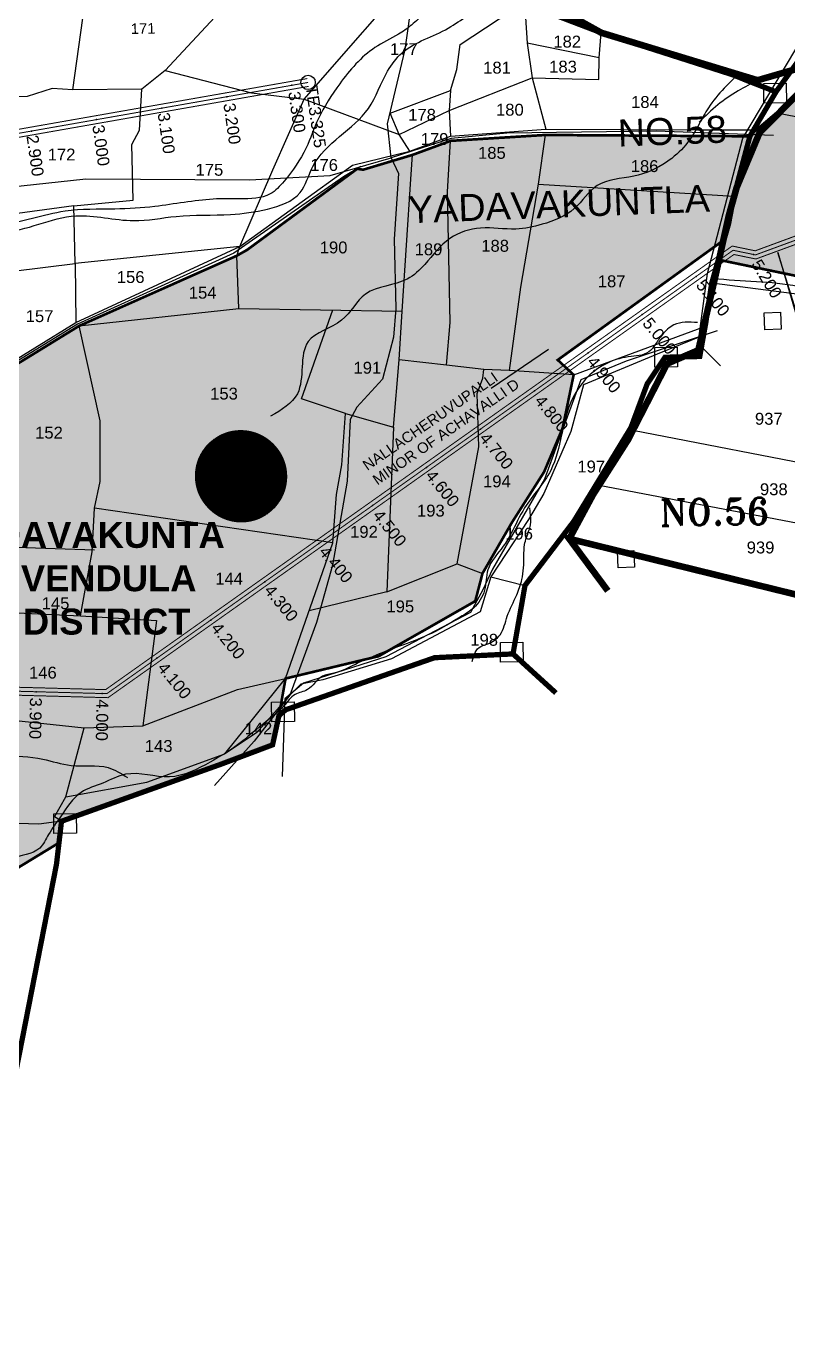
# Model space of a CAD drawing. Header units: inches. Extents: x 200003 to 248779, y 1594258 to 1607376.
# Drawn here: x 211078 to 212231, y 1601137 to 1603128 of the extents above; entities that cross this region are included whole.
import ezdxf
from ezdxf.enums import TextEntityAlignment as Align

# ---------------------------------------------------------------- set-up
doc = ezdxf.new("R2010")
doc.units = ezdxf.units.IN
doc.header["$LTSCALE"] = 15
doc.header["$MEASUREMENT"] = 0
doc.linetypes.add('DASHED2', pattern=[0.375, 0.25, -0.125])
doc.linetypes.add('HIDDEN2', pattern=[0.1875, 0.125, -0.0625])
for name, color, linetype in [('CANAL1', 7, 'Continuous'), ('CSMark', 72, 'Continuous'), ('PLOT', 7, 'Continuous'), ('PLOT NO', 7, 'Continuous'), ('PLOTS', 7, 'Continuous'), ('PLOTS NO', 7, 'Continuous'), ('RE REMARKS', 7, 'Continuous'), ('ROAD', 1, 'Continuous'), ('STREAM', 4, 'Continuous'), ('STRUCTURE', 5, 'Continuous'), ('TEXT', 1, 'Continuous'), ('text2', 7, 'Continuous'), ('VILLAGE BOUNDRY', 5, 'Continuous'), ('VILLAGE BOUNDRY STONES', 1, 'Continuous'), ('VILLAGE STONES', 240, 'Continuous'), ('WUA-14', 3, 'Continuous')]:
    doc.layers.add(name, color=color, linetype=linetype)
doc.styles.add('FONT1', font='Arial')
doc.styles.add('section', font='romant.shx', dxfattribs={"height": 2})
doc.styles.get("Standard").update_dxf_attribs({"font": 'arial.ttf'})
doc.dimstyles.get("Standard").update_dxf_attribs({"dimtxt": 0.18, "dimasz": 0.18, "dimexe": 0.18, "dimexo": 0.0625, "dimgap": 0.09, "dimtad": 0, "dimtih": 1, "dimtoh": 1, "dimdec": 4, "dimzin": 0, "dimdsep": 46, "dimtxsty": 'Standard', "dimcen": 0.09, "dimadec": 0, "dimazin": 0, "dimtfac": 1, "dimtdec": 4, "dimtofl": 0, "dimtmove": 0, "dimatfit": 3, "dimfxl": 1, "dimtolj": 1, "dimtzin": 0, "dimarcsym": 0})

msp = doc.modelspace()

# ---------------------------------------------------------------- hatches: boundary and pattern name
at = {"layer": 'PLOTS NO', "true_color": 0xfeeab9}
h = msp.add_hatch(color=254, dxfattribs=at)
h.dxf.hatch_style = 1
h.paths.add_polyline_path([(212127.3, 1602774.4), (212174.9, 1602964.1), (212238.8, 1603018.3), (212469, 1603016.1), (212567.7, 1603022), (212842.1, 1603063.4), (212878.5, 1603073.4), (212931.4, 1603079.8), (213083.8, 1603062.9), (213256.3, 1603059.8), (213378.5, 1603044.5), (213619.8, 1602994.5), (213567.4, 1602935.7), (213518.5, 1602918.7), (213477.1, 1602893.6), (213449.9, 1602888), (213435.7, 1602881.7), (213433.8, 1602840.9), (213380, 1602823.4), (213349.9, 1602776.5), (213272.8, 1602756), (213238.2, 1602760.2), (213232.5, 1602772), (213104.8, 1602792.4), (213013.1, 1602758.9), (212974.1, 1602746.3), (212931.4, 1602769.2), (212897.6, 1602777.8), (212892.3, 1602779.1), (212885.2, 1602774.9), (212879.7, 1602771.9), (212816.1, 1602760.5), (212777.8, 1602770.7), (212719.8, 1602735.3), (212703.1, 1602730), (212613.8, 1602745.8), (212559.8, 1602727.4), (212454.6, 1602727.5), (212375.3, 1602722.8)])
at = {"layer": 'PLOTS NO', "true_color": 0xc7c8ca}
h = msp.add_hatch(color=9, dxfattribs=at)
h.dxf.hatch_style = 1
h.paths.add_polyline_path([(209468.3, 1601189.4), (209361.6, 1601231.5), (209461.9, 1601316.2), (209619.3, 1601406.8), (209649.3, 1601412), (209695.3, 1601445.6), (209858.1, 1601556.8), (209881.1, 1601666.8), (209955.9, 1601789.7), (209957.3, 1601791.6), (210073.3, 1601784.4), (210072, 1601849.8), (210183, 1601839.3), (210240.6, 1601836.5), (210204.9, 1601921.6), (210186.4, 1601983.3), (210127.5, 1602037.4), (210122.1, 1602066), (210171.3, 1602113.6), (210291.7, 1602193.8), (210373.8, 1602244.1), (210502.5, 1602274), (210559.2, 1602288.6), (210695.1, 1602371.3), (210790.7, 1602454.2), (210906.2, 1602555.8), (211029.3, 1602595.4), (211158, 1602674.5), (211396.9, 1602780.8), (211412.7, 1602789.8), (211578.9, 1602912.2), (211588, 1602910.9), (211662.9, 1602933.4), (211720.5, 1602954.6), (211863.8, 1602963.5), (212173.4, 1602961.5), (212132.6, 1602803.5), (211882.6, 1602623), (211906.7, 1602600.5), (211890, 1602520), (211861.9, 1602453.5), (211813.1, 1602376.8), (211768.7, 1602300), (211757.7, 1602258), (211611.6, 1602174.7), (211470.6, 1602140.9), (211460.6, 1602084.9), (211450.9, 1602040.5), (211131.4, 1601924.9), (211127.6, 1601892.3), (210968.6, 1601795.5), (210821.4, 1601647.3), (210680.2, 1601572.1), (210610.5, 1601546.6), (210463.4, 1601568.7), (210321.8, 1601510.1), (210177.1, 1601450.5), (210068.8, 1601403.8), (209925.8, 1601369.7), (209771.8, 1601322.9), (209761.9, 1601321), (209624.9, 1601278.6), (209547.9, 1601227)])
at = {"layer": 'text2'}
h = msp.add_hatch(dxfattribs=at)
h.set_pattern_fill('ANSI31', color=5)
h.set_pattern_definition([(45, (20539.74153, -10231.58654), (-0.088388347648, 0.088388347648), [])])
edge = h.paths.add_edge_path()
edge.add_arc((211403.2, 1602447), 69.1, 0, 360)
h.paths.add_polyline_path([(211324.5, 1602416), (211481.8, 1602416), (211481.8, 1602478), (211324.5, 1602478)], flags=9)

# ---------------------------------------------------------------- linework, layer by layer
at = {"layer": 'CANAL1', "color": 200, "const_width": 1.5}
for points in [[(211505.7, 1603037.1), (210873.6, 1602926), (210672.5, 1602921), (210193.8, 1602856.1), (209920.7, 1602819), (209784.9, 1602705.4), (209729.6, 1602658.2), (209506.4, 1602506.1), (209320.9, 1602378), (209239.1, 1602377), (209200.8, 1602389.1), (208761.4, 1602425), (208515.3, 1602455), (208347.3, 1602474)], [(211503.7, 1603048.9), (210872.4, 1602938), (210671.5, 1602933), (210192.2, 1602867.9), (209915.7, 1602830.4), (209777.1, 1602714.6), (209722.4, 1602667.8), (209499.6, 1602515.9), (209317.1, 1602390), (209240.9, 1602389), (209203.2, 1602400.9), (208762.6, 1602437), (208516.7, 1602467), (208348.7, 1602486)], [(213847.9, 1603004.1), (213100.6, 1603002), (212558.5, 1602926.9), (212181.5, 1602788.2), (212146.7, 1602795.4), (211198.2, 1602124.1), (210753.5, 1602136), (210508.5, 1601995.5), (210452.6, 1601976.5), (210448.6, 1601947.5), (210408.2, 1601934.4), (210109.8, 1601717.1), (209870.9, 1601589.1), (209640.5, 1601428.6), (209084.2, 1601288.7), (208751.9, 1601157), (208571.6, 1601161), (208502.5, 1601150), (208217.6, 1601151), (207563.7, 1601531.9)], [(213847.9, 1602992.1), (213101.4, 1602990), (212561.5, 1602915.1), (212182.5, 1602775.8), (212149.3, 1602782.6), (211201.8, 1602111.9), (210756.5, 1602124), (210513.5, 1601984.5), (210463.4, 1601967.5), (210459.4, 1601938.5), (210413.8, 1601923.6), (210116.2, 1601706.9), (209877.1, 1601578.9), (209645.5, 1601417.4), (209087.8, 1601277.3), (208754.1, 1601145), (208572.4, 1601149), (208503.5, 1601138), (208214.4, 1601139), (207557.7, 1601521.6)]]:
    msp.add_lwpolyline(points, dxfattribs=at)
at = {"layer": 'CANAL1', "color": 1, "linetype": 'HIDDEN2', "ltscale": 4, "const_width": 1.5}
for points in [[(211504.7, 1603043), (210873, 1602932), (210672, 1602927), (210193, 1602862), (209918.2, 1602824.7), (209781, 1602710), (209726, 1602663), (209503, 1602511), (209319, 1602384), (209240, 1602383), (209202, 1602395), (208762, 1602431), (208516, 1602461), (208348, 1602480)], [(213848.8, 1602998.1), (213101, 1602996), (212560, 1602921), (212182, 1602782), (212148, 1602789), (211200, 1602118), (210755, 1602130), (210511, 1601990), (210458, 1601972), (210454, 1601943), (210411, 1601929), (210113, 1601712), (209874, 1601584), (209643, 1601423), (209086, 1601283), (208753, 1601151), (208572, 1601155), (208503, 1601144), (208216, 1601145), (207560.7, 1601526.8)]]:
    msp.add_lwpolyline(points, dxfattribs=at)
at = {"layer": 'CSMark', "color": 1, "linetype": 'Continuous'}
msp.add_circle((211504.7, 1603043), 10.8, dxfattribs=at)
at = {"layer": 'CSMark', "color": 3, "linetype": 'Continuous'}
for p in [(211480.1, 1603038.7), (211381.6, 1603021.4), (211283.1, 1603004.1), (211184.6, 1602986.8), (211086.1, 1602969.4), (212178.8, 1602782.7), (212092, 1602749.4), (212010.4, 1602691.6), (211928.8, 1602633.8), (211847.2, 1602576.1), (211765.6, 1602518.3), (211683.9, 1602460.5), (211602.3, 1602402.8), (211520.7, 1602345), (211439.1, 1602287.2), (211357.4, 1602229.4), (211275.8, 1602171.7), (211092.9, 1602120.9), (211192.9, 1602118.2)]:
    msp.add_point(p, dxfattribs=at)
at = {"layer": 'PLOT'}
for points in [[(211148.3, 1603031.8), (211163.8, 1603140.4), (211172.3, 1603215.5), (211190.4, 1603366.8)], [(211401.4, 1602794.5), (211451.1, 1602910.8), (211498.5, 1603017.8), (211679.7, 1603225.2)], [(211376.9, 1603156.4), (211288.5, 1603061), (211253, 1603032.8)], [(211658.5, 1602939.2), (211642.3, 1602964.4), (211629, 1602996.3), (211720, 1603031), (211729.9, 1603062.5), (211734.8, 1603100.4), (211832.1, 1603164.3), (211836.2, 1603102.5), (211844, 1603050), (211864.5, 1602972.3)], [(211844, 1603050), (211945, 1603047.5), (211945.1, 1603080), (211948.5, 1603118.2)], [(211945.1, 1603080), (211836.2, 1603102.5)], [(211288.5, 1603061), (211418.8, 1603027.3), (211498.5, 1603017.8), (211642.3, 1602964.4)], [(211642.3, 1602964.4), (211718.3, 1603000.4), (211844, 1603050)], [(211150.1, 1602856.1), (211239.7, 1602864.9), (211237.9, 1602949.3), (211249.4, 1602970.8), (211253, 1603032.8), (211148.3, 1603031.8), (211117.3, 1603033.6), (211079.2, 1603021.8), (211040.9, 1603021.3), (210941.9, 1603023.6)], [(211720, 1603031), (211718.3, 1603000.4), (211720.4, 1602961.5)], [(212173.4, 1602961.5), (211863.8, 1602963.5), (211720.5, 1602954.6), (211662.9, 1602933.4), (211588, 1602910.9), (211578.2, 1602912.3), (211412.7, 1602789.8), (211396.9, 1602780.8), (211200.1, 1602693.3), (211158, 1602674.5), (211029.3, 1602595.4), (210906.2, 1602555.8), (210790.7, 1602454.2), (210695.1, 1602371.3), (210559.2, 1602288.6), (210502.5, 1602274), (210500, 1602226.2), (210492.9, 1602088.6), (210506, 1602083.9), (210496.8, 1601916.3)], [(211028.4, 1602602.9), (211153.1, 1602679.5), (211401.4, 1602794.5), (211572.1, 1602917.9), (211658.5, 1602939.2), (211720.4, 1602961.5), (211864.5, 1602972.3), (212094, 1602971.2), (212179.1, 1602971.2)], [(211863.8, 1602963.5), (211853, 1602889.1), (211826.3, 1602733.2), (211809.3, 1602607.1)], [(211714.4, 1602615.3), (211719.8, 1602679.7), (211715.9, 1602877.2), (211720.5, 1602954.6)], [(211906.7, 1602600.5), (211809.3, 1602607.1), (211770.8, 1602608.8), (211714.4, 1602615.3), (211642.4, 1602623), (211647.1, 1602696.6), (211660.3, 1602896.4), (211662.9, 1602933.4)], [(211853, 1602889.1), (212149.3, 1602871.1)], [(210772.3, 1602722), (211152.1, 1602768.9), (211150.1, 1602856.1), (210816.2, 1602810.7)], [(211400, 1602700.9), (211396.9, 1602780.8), (211401.4, 1602794.5), (211152.1, 1602768.9), (211153.1, 1602679.5)], [(211160.4, 1602235.6), (211177.8, 1602332.8), (211181.2, 1602398.9), (211189.9, 1602439.2), (211189.7, 1602530.9), (211158, 1602674.5), (211400, 1602700.9), (211647.1, 1602696.6)], [(211542, 1602346.1), (211547.6, 1602419.5), (211555.8, 1602464.4), (211561.3, 1602541.9), (211494.6, 1602564.2), (211541.9, 1602699.1)], [(210506, 1602083.9), (210660.4, 1602080.9), (210748.9, 1602087), (210890.7, 1602093.1), (210944.6, 1602089.8), (211165.6, 1602066.3), (211254.4, 1602069.5), (211397.6, 1602124.4), (211470.6, 1602140.9), (211611.6, 1602174.7), (211757.7, 1602258), (211768.7, 1602300), (211813.1, 1602376.8), (211861.9, 1602453.5), (211890, 1602520), (211906.7, 1602600.5), (212108, 1602674.4)], [(212102.7, 1602659.9), (212033, 1602631.8), (211921.7, 1602585.3), (211902.5, 1602514.6), (211861.5, 1602421), (211838.4, 1602381.5), (211781.3, 1602294.9), (211765.4, 1602241.9), (211630.8, 1602170.6), (211527.1, 1602138.8), (211493.8, 1602132.4), (211476.9, 1602115.8), (211426.6, 1602058.7), (211378.6, 1602026.9)], [(211561.3, 1602541.9), (211634.2, 1602521.5), (211642.4, 1602623)], [(211730.1, 1602314.6), (211763, 1602491.7), (211760.7, 1602572.1), (211769.2, 1602595.5), (211770.8, 1602608.8)], [(211634.2, 1602521.5), (211623.9, 1602272.1), (211506.3, 1602243.5)], [(211137.8, 1601961.9), (211260.6, 1601984), (211378.6, 1602026.9), (211470.6, 1602140.9), (211542, 1602346.1), (211181.2, 1602398.9)], [(210944.7, 1602341.9), (211047.7, 1602340.2), (211181.3, 1602335.7)], [(211623.9, 1602272.1), (211730.1, 1602314.6), (211768.7, 1602300)], [(211781.3, 1602294.9), (211833, 1602281.7)], [(210901.7, 1602249.1), (210936.8, 1602246.3), (211160.4, 1602235.6), (211275.4, 1602228.9), (211254.4, 1602069.5)], [(211130, 1601925.8), (211120.6, 1601931.6), (211137.8, 1601961.9), (211165.6, 1602066.3)], [(211131.4, 1601924.9), (211097.2, 1601920.7), (210924.7, 1601925.8), (210918.9, 1601903.1), (210733.1, 1601911.2), (210642.4, 1601909.5), (210513.9, 1601910.4), (210496.8, 1601916.3), (210432.4, 1601925.3), (210422.1, 1601907.1)], [(209780.8, 1601274.6), (209771.8, 1601322.9), (209925.8, 1601369.7), (210019.8, 1601389.3), (210068.8, 1601403.8), (210177.1, 1601450.5), (210321.8, 1601510.1), (210463.4, 1601568.7), (210610.5, 1601546.6), (210680.2, 1601572.1), (210821.4, 1601647.3), (210968.6, 1601795.5), (211127.6, 1601892.3)]]:
    msp.add_lwpolyline(points, dxfattribs=at)
at = {"layer": 'PLOTS'}
for points in [[(212217.5, 1602996.7), (212509.1, 1602939), (212625.2, 1602916.1), (212727, 1602897.4), (212609.9, 1603029)], [(212215.6, 1602785.5), (212277.6, 1602574.9)], [(212348.7, 1602237.9), (212328.4, 1602335.1), (212317.8, 1602440.1), (212280.3, 1602578.9), (212215.6, 1602785.5)], [(212115.8, 1602739.7), (212376.5, 1602705.9), (212416.3, 1602711.2), (212469, 1602709.9), (212577, 1602708.2), (212614.9, 1602730.8), (212714.1, 1602716.6), (212774.4, 1602750.2), (212830.3, 1602744.1), (212847.9, 1602758.3), (212906.1, 1602751.3)], [(212125.7, 1602774.7), (212375.3, 1602722.8)], [(212303.4, 1602456.6), (211996.2, 1602516.4)], [(211945.3, 1602433.7), (212323, 1602361.2)]]:
    msp.add_lwpolyline(points, dxfattribs=at)
at = {"layer": 'ROAD'}
for points in [[(209636.5, 1602509.5), (209768.2, 1602533), (209917.1, 1602599.2), (210069.5, 1602638.2), (210167.5, 1602670.7), (210233.7, 1602702.1), (210401.6, 1602751.7), (210554.3, 1602769.1), (210649.2, 1602793.9), (210774.8, 1602843.3), (210861.8, 1602843.3), (211032.7, 1602882.6), (211168.4, 1602897.2), (211415.8, 1602895.8), (211538.2, 1602902), (211630.6, 1602929.1), (211624.7, 1602980.2), (211651.4, 1603092.8), (211673.4, 1603246)], [(212129.2, 1602614.3), (212095.2, 1602647.7), (212109.4, 1602753.9), (212163, 1602958.6), (212255.5, 1603114.4)], [(212209, 1602962.8), (212031.6, 1602969.3), (211805.5, 1602966), (211721.4, 1602958.3), (211630.6, 1602929.1)], [(211630.6, 1602929.1), (211641.3, 1602905.4), (211634.8, 1602805.9), (211637.5, 1602701), (211634.1, 1602657.5), (211617.3, 1602593.7), (211578.3, 1602551.6), (211568.4, 1602533), (211564, 1602439.8), (211541.6, 1602312.2), (211517.3, 1602225.7), (211476.9, 1602115.8), (211422.8, 1602046), (211363.1, 1601978.8)], [(211584.4, 1602915.6), (211558.5, 1602899.9), (211392.3, 1602784.5), (211155.7, 1602677.3), (211029.5, 1602600.2), (210906.7, 1602560.9), (210757.2, 1602434.9), (210682.6, 1602369.4), (210551.8, 1602292.5), (210376.8, 1602248.7), (210351.5, 1602244.1), (210159.7, 1602107.3), (210105.8, 1602055.2), (210101.5, 1602046.3), (209913.8, 1602012.1), (209838.2, 1601989.6), (209781, 1601969.7), (209746.4, 1601960.7), (209649.8, 1601949.4), (209429.6, 1601946), (209220.3, 1601948)], [(212123.9, 1602667.2), (211986, 1602621.1), (211917.3, 1602593), (211862.6, 1602442.7), (211784, 1602306.4), (211769.1, 1602275.1), (211750.4, 1602240.7), (211622.2, 1602173.7), (211497.7, 1602133.9), (211469.5, 1602110.3), (211465.5, 1601992.7)]]:
    msp.add_lwpolyline(points, dxfattribs=at)
at = {"layer": 'STREAM'}
for points in [[(211506.5, 1603317.9), (211486.8, 1603293.9), (211448.2, 1603301.1), (211429.5, 1603310.4), (211387.3, 1603281.7), (211348.5, 1603248.5), (211293.1, 1603232.2), (211251.9, 1603184.5), (211204.3, 1603161.1), (211142.2, 1603142.8), (211062.3, 1603162), (211039.7, 1603156.9), (211013.2, 1603172.4), (210991.2, 1603157.1), (210957.7, 1603146.7), (210926.6, 1603146), (210912.9, 1603129.8), (210882.2, 1603118.9), (210873.4, 1603118.4), (210856.6, 1603108.1), (210830.7, 1603103.4), (210804.7, 1603104.8), (210773.2, 1603100)], [(211785.5, 1603184), (211756.6, 1603165.2), (211726.4, 1603158.2), (211681.3, 1603146.3), (211661.3, 1603129.9), (211641.3, 1603116), (211605.9, 1603095.8), (211552.6, 1603041), (211520, 1602987.6), (211501.6, 1602943.9), (211468.4, 1602893.5), (211447.3, 1602874.2), (211401.6, 1602867), (211361.1, 1602866.4), (211272.9, 1602855.3), (211212.3, 1602851.4), (211136.8, 1602848), (211036.5, 1602828.1), (210965.8, 1602819.9), (210927, 1602790.2), (210885.6, 1602774.2), (210803.4, 1602757.4), (210757.5, 1602736.7), (210665.6, 1602711.2), (210631.8, 1602703.6), (210555.8, 1602697.9), (210511.2, 1602690.6), (210441.7, 1602682.9), (210386.5, 1602676.4), (210350.2, 1602684.4), (210308.6, 1602726.7), (210208.3, 1602747.1), (210144.2, 1602767.2), (210127.8, 1602776.4), (210101.1, 1602782.7), (210086.1, 1602827.3)], [(210502.4, 1602438.4), (210518.9, 1602447.3), (210554.7, 1602480.3), (210588.1, 1602494.7), (210615.3, 1602518.9), (210720.8, 1602590.7), (210768.6, 1602626.4), (210812.2, 1602657.8), (210840.7, 1602690.2), (210881.1, 1602740.3), (210931.9, 1602778.5), (210969.8, 1602785), (211002.1, 1602810.3), (211039.5, 1602815.6), (211152.9, 1602841.1), (211240.6, 1602833.9), (211305.1, 1602840.3), (211387.2, 1602843.3), (211443.3, 1602851.3), (211492.5, 1602876.2), (211511.8, 1602915.7), (211596, 1603003.8), (211625.1, 1603060.2), (211646.9, 1603087.6), (211716.9, 1603125.3), (211746.6, 1603143.1), (211773.5, 1603154.1), (211794.6, 1603167), (211829.1, 1603184.8)], [(212155.7, 1603055.2), (212134.5, 1603034.1), (212110.7, 1603004.6), (212096.7, 1602980.2), (212076.3, 1602948.5), (212047.1, 1602922.4), (211997.7, 1602901.1), (211942.3, 1602887), (211907.6, 1602852), (211859, 1602828.3), (211819.1, 1602821.1), (211765.8, 1602822.7), (211719.4, 1602806.9), (211681.2, 1602767.7), (211654.9, 1602745.5), (211591.7, 1602722.8), (211555.3, 1602683), (211504.9, 1602650.8), (211488.5, 1602571.9), (211447.9, 1602538.1)], [(212185.1, 1603046.3), (212155.7, 1603030.3), (212124.9, 1603009), (212096.8, 1602983.1)], [(212094.1, 1602679.7), (212058.5, 1602676), (212040.8, 1602661.2), (212030.5, 1602646.7), (212020.4, 1602635.1), (211989.4, 1602627.7), (211924.7, 1602593.9), (211894.3, 1602535.6), (211888.4, 1602509.7), (211871.9, 1602455.8), (211832.3, 1602399), (211812.1, 1602360.8), (211800.1, 1602341.1), (211776.8, 1602305.3), (211771.7, 1602274.6), (211755, 1602247.5), (211738, 1602235.6), (211691.3, 1602209.2), (211649.3, 1602192.1), (211576.2, 1602162.3), (211543.6, 1602148.9), (211526.4, 1602144.3), (211503.7, 1602124.1), (211485.1, 1602116.7), (211467.9, 1602099.4), (211437.2, 1602072.5), (211389.6, 1602034.5), (211356.6, 1602014.5), (211295.1, 1601992), (211228.3, 1601995.9), (211194.2, 1601982.7), (211161, 1601968.5), (211130.1, 1601931.8), (211111.9, 1601905), (211098.4, 1601884.3), (211054.5, 1601867.9), (211013.7, 1601839.9), (210965.2, 1601805.9), (210913.8, 1601761), (210854.7, 1601710.1), (210829.8, 1601664.7), (210787.1, 1601633.7), (210737.4, 1601610.1), (210673.2, 1601584.6), (210634.2, 1601569.5), (210605.3, 1601552.5), (210522.2, 1601569.8), (210473.8, 1601572.5), (210439.2, 1601568.6), (210403.7, 1601555), (210398.9, 1601558.6), (210345.4, 1601537.1), (210312.7, 1601518.1), (210284.5, 1601499.3), (210236.4, 1601481.3), (210172.6, 1601451.6), (210107.7, 1601426.5), (210055.7, 1601406.2), (209956.9, 1601383.7), (209910.3, 1601377), (209832.7, 1601346.5), (209677.9, 1601304.7), (209604.4, 1601272.2), (209553.5, 1601250.8), (209529.2, 1601230.7), (209499.9, 1601212.6), (209465.7, 1601192.4), (209424.6, 1601168.1)], [(211752.8, 1602166.5), (211766, 1602189.5), (211775.2, 1602192.7), (211795.4, 1602207.2), (211806.2, 1602235.2), (211820.5, 1602267.5), (211828.2, 1602290.5), (211831.4, 1602326.3), (211832.4, 1602343.6), (211838.9, 1602364.7), (211841.2, 1602373.4), (211841, 1602392.5), (211840.2, 1602399.3)], [(210581.7, 1601878.2), (210604.1, 1601906.8), (210596.7, 1601948), (210610, 1601967.3), (210627.3, 1601959.5), (210645.1, 1601969.7), (210649.9, 1601980.2), (210663.4, 1601980.4), (210674.4, 1601991.6), (210693.9, 1602004.3), (210729.8, 1601995.5), (210749.6, 1601991.5), (210796.7, 1602015.6), (210825.2, 1602008), (210852.2, 1602015.8), (210887.9, 1602018.8), (210934.3, 1602012.7), (210983.4, 1602028.8), (211042, 1602025.9), (211103.1, 1602018.8), (211145.8, 1602009.5), (211202, 1602006), (211231.2, 1601991.1)]]:
    msp.add_spline(points, degree=3, dxfattribs=at)
msp.add_open_spline([(213734.7, 1602719.2), (213718.7, 1602717.5), (213691.8, 1602714.8), (213652.6, 1602730.1), (213617.8, 1602711.2), (213572.9, 1602696.3), (213522.5, 1602677.8), (213465.3, 1602698.6), (213403.8, 1602702.7), (213331.8, 1602697.8), (213269.2, 1602714.5), (213212.1, 1602715.4), (213163.2, 1602736.6), (213110.5, 1602732.1), (213052.5, 1602742.6), (212993.5, 1602720.1), (212952, 1602758), (212908.4, 1602762.5), (212866.5, 1602762.5), (212816.6, 1602750.6), (212771.2, 1602750.3), (212728.4, 1602744.8), (212694.1, 1602713.8), (212643.4, 1602736.1), (212590, 1602745.2), (212539.4, 1602708.8), (212486.9, 1602728.7), (212440.5, 1602715.1), (212396.3, 1602717.3), (212349.2, 1602729.2), (212295.7, 1602721.6), (212242.8, 1602737.2), (212204.4, 1602739.8), (212183.3, 1602741.2), (212161.3, 1602742.7), (212139.4, 1602744.2), (212117.5, 1602745.7)], degree=3, knots=[0, 0, 0, 0, 47.832683, 80.50531, 119.057034, 158.557385, 226.044349, 270.18311, 336.119077, 410.231707, 485.13422, 528.353922, 580.053938, 640.975596, 683.38067, 757.411299, 806.62624, 836.066541, 886.968302, 932.046332, 988.630693, 1023.619475, 1059.248106, 1114.464224, 1171.34632, 1215.745713, 1286.869531, 1321.045644, 1358.628754, 1418.124618, 1465.428468, 1517.559628, 1580.953633, 1580.953633, 1580.953633, 1646.8555, 1646.8555, 1646.8555, 1646.8555], dxfattribs=at)
at = {"layer": 'VILLAGE BOUNDRY', "linetype": 'DASHED2', "ltscale": 8}
for points, const_width in [([(211827.4, 1603164.4), (211948.5, 1603118.2), (212148, 1603054.4), (212170.8, 1603045.2), (212213, 1603028.8), (212275.2, 1603115.2), (212213, 1603028.8), (212179.1, 1602971.2), (212173.4, 1602961.5), (212149.3, 1602871.1), (212141.1, 1602828.6), (212115.6, 1602739.1), (212106.7, 1602679.2), (212104.7, 1602668.1), (212097.6, 1602628.3), (212045, 1602627.1), (212018, 1602586.8), (211993.4, 1602520.7), (211906.9, 1602378.8), (211833, 1602281.7), (211814.9, 1602178.1), (211879.8, 1602119), (211814.9, 1602178.1), (211696.1, 1602172.4), (211470.8, 1602093.6), (211460.6, 1602084.9), (211450.9, 1602040.5), (211372.8, 1602011.2), (211131.4, 1601924.9), (211123.8, 1601859.8), (211040.8, 1601436)], 8), ([(212338.1, 1603090.7), (212185.1, 1603046.3), (211948.5, 1603118.2), (211948.5, 1603118.2), (211948.5, 1603118.2), (211878.9, 1603157)], 10), ([(212339.5, 1602244.3), (211900, 1602352.3), (211958.4, 1602273.6), (211900, 1602352.3), (211936.1, 1602419.3), (211988.9, 1602502.1), (212048.1, 1602617.4), (212048.1, 1602617.4), (212095.4, 1602637.7), (212095.4, 1602637.7), (212121.7, 1602751.8), (212141.5, 1602841.4), (212153.5, 1602884.2), (212188.1, 1602966.9), (212293.3, 1603073.5)], 10)]:
    msp.add_lwpolyline(points, dxfattribs=dict(at, const_width=const_width))
at = {"layer": 'VILLAGE BOUNDRY STONES'}
for points in [[(212195.1, 1602694.1), (212219.8, 1602695.1), (212220.8, 1602669.8), (212196.1, 1602668.8)], [(211972.9, 1602333.5), (211997.6, 1602334.4), (211998.6, 1602309.2), (211973.9, 1602308.2)]]:
    msp.add_lwpolyline(points, close=True, dxfattribs=at)
at = {"layer": 'VILLAGE STONES'}
for points in [[(212194.4, 1603041.2), (212228.6, 1603041.7), (212229, 1603012), (212194.8, 1603011.5)], [(212029.4, 1602642), (212063.6, 1602642.5), (212064, 1602612.8), (212029.8, 1602612.3)], [(211795.7, 1602195.3), (211829.9, 1602195.8), (211830.3, 1602166), (211796.1, 1602165.6)], [(211449.3, 1602104.9), (211483.5, 1602105.4), (211483.9, 1602075.6), (211449.7, 1602075.1)], [(211119.6, 1601935.9), (211153.7, 1601936.4), (211154.2, 1601906.7), (211120, 1601906.2)]]:
    msp.add_lwpolyline(points, close=True, dxfattribs=at)
at = {"layer": 'WUA-14', "color": 17, "const_width": 4}
for points in [[(212127.3, 1602774.4), (212127.3, 1602774.4), (212174.9, 1602964.1), (212238.8, 1603018.3)], [(211029.3, 1602595.4), (211158, 1602674.5), (211396.9, 1602780.8), (211412.7, 1602789.8), (211578.9, 1602912.2), (211588, 1602910.9), (211662.9, 1602933.4), (211720.5, 1602954.6), (211863.8, 1602963.5), (212173.4, 1602961.5), (212132.6, 1602803.5), (211882.6, 1602623), (211906.7, 1602600.5), (211890, 1602520), (211861.9, 1602453.5), (211813.1, 1602376.8), (211768.7, 1602300), (211757.7, 1602258), (211611.6, 1602174.7), (211470.6, 1602140.9), (211460.6, 1602084.9), (211450.9, 1602040.5), (211131.4, 1601924.9), (211127.6, 1601892.3), (210968.6, 1601795.5)], [(212375.3, 1602722.8), (212127.3, 1602774.4)]]:
    msp.add_lwpolyline(points, dxfattribs=at)
at = {"layer": 'WUA-14', "const_width": 3}
for points in [[(212127.3, 1602774.4), (212127.3, 1602774.4), (212174.9, 1602964.1), (212238.8, 1603018.3)], [(211029.3, 1602595.4), (211158, 1602674.5), (211396.9, 1602780.8), (211412.7, 1602789.8), (211578.9, 1602912.2), (211588, 1602910.9), (211662.9, 1602933.4), (211720.5, 1602954.6), (211863.8, 1602963.5), (212173.4, 1602961.5), (212132.6, 1602803.5), (211882.6, 1602623), (211906.7, 1602600.5), (211890, 1602520), (211861.9, 1602453.5), (211813.1, 1602376.8), (211768.7, 1602300), (211757.7, 1602258), (211611.6, 1602174.7), (211470.6, 1602140.9), (211460.6, 1602084.9), (211450.9, 1602040.5), (211131.4, 1601924.9), (211127.6, 1601892.3), (210968.6, 1601795.5)], [(212375.3, 1602722.8), (212127.3, 1602774.4)]]:
    msp.add_lwpolyline(points, dxfattribs=at)

# ---------------------------------------------------------------- texts
at = {"layer": 'CSMark', "color": 1, "linetype": 'Continuous', "style": 'FONT1'}
for s, p in [('TE3.325', (211523.2, 1602944.2)), ('3.300', (211492.4, 1602967.2)), ('3.100', (211294.7, 1602935.2)), ('3.200', (211394.2, 1602949.5)), ('3.000', (211195.8, 1602916.7)), ('2.900', (211096.1, 1602901.1))]:
    msp.add_text(s, height=18, rotation=278.1433, dxfattribs=at).set_placement(p, align=Align.MIDDLE_RIGHT)
for s, rotation, p in [('5.200', 301.569, (212182.5, 1602772.7)), ('5.100', 309.2683, (212097.7, 1602741.4)), ('5.000', 309.2683, (212016.7, 1602683.7)), ('4.900', 309.2683, (211932.7, 1602625.3)), ('4.800', 309.2683, (211853.5, 1602566.3)), ('4.700', 309.2683, (211769.9, 1602509.8)), ('4.600', 309.2683, (211688.3, 1602453.1)), ('4.500', 309.2683, (211608.4, 1602392.9)), ('4.400', 309.2683, (211527, 1602337.9)), ('4.300', 309.5045, (211444.1, 1602279.4)), ('4.200', 309.5045, (211363.6, 1602222.3)), ('4.100', 309.5045, (211282.5, 1602162.1)), ('3.900', 268.9102, (211092.7, 1602112.1)), ('4.000', 268.9102, (211193.5, 1602109.4))]:
    msp.add_text(s, height=18, rotation=rotation, dxfattribs=at).set_placement(p, align=Align.MIDDLE_LEFT)
at = {"layer": 'PLOT NO'}
msp.add_text('171', height=15.98, rotation=0.8273, dxfattribs=at).set_placement((211254.9, 1603124.6), align=Align.MIDDLE_CENTER)
at = {"layer": 'PLOTS NO'}
for s, p in [('177', (211649.6, 1603093.4)), ('182', (211896.9, 1603104.8)), ('181', (211790.7, 1603065.4)), ('183', (211890.6, 1603066.9)), ('184', (212014.6, 1603013.4)), ('178', (211677.2, 1602994)), ('180', (211810.1, 1603001.7)), ('179', (211696.2, 1602957.4)), ('172', (211131.5, 1602933.9)), ('185', (211782.9, 1602936.4)), ('175', (211355.3, 1602910.8)), ('176', (211528.9, 1602918.1)), ('186', (212014.1, 1602916.4)), ('190', (211543.3, 1602793.3)), ('189', (211687, 1602790.5)), ('188', (211787.8, 1602795.8)), ('156', (211236.1, 1602748.5)), ('187', (211964.2, 1602742.1)), ('154', (211345.1, 1602724.8)), ('157', (211098.2, 1602689.3)), ('191', (211594.4, 1602611.2)), ('153', (211377.4, 1602572.1)), ('937', (212202.1, 1602534)), ('152', (211112.4, 1602513)), ('197', (211933.3, 1602461.7)), ('194', (211790.5, 1602439.3)), ('938', (212209.7, 1602427.3)), ('193', (211690.5, 1602395)), ('192', (211589.3, 1602362.9)), ('196', (211824.1, 1602360.2)), ('939', (212189.6, 1602339.2)), ('144', (211385.1, 1602292.1)), ('145', (211122.4, 1602254.8)), ('195', (211644.3, 1602250)), ('198', (211771.2, 1602199.5)), ('146', (211103.2, 1602149.8)), ('142', (211429.5, 1602065.3)), ('143', (211278.5, 1602038.8))]:
    msp.add_text(s, height=18, dxfattribs=at).set_placement(p, align=Align.MIDDLE_CENTER)
at = {"layer": 'PLOTS NO', "color": 1}
msp.add_text('TC11', height=40, dxfattribs=at).set_placement((211403.2, 1602447), align=Align.MIDDLE_CENTER)
at = {"layer": 'STRUCTURE', "color": 5, "insert": (211585.3, 1602468), "char_height": 16, "width": 331.725, "attachment_point": 1, "rotation": 34.6394, "bg_fill": 1, "box_fill_scale": 1.1, "bg_fill_color": 7, "bg_fill_true_color": 16777215, "bg_fill_transparency": 0}
msp.add_mtext('{\\C1;NALLACHERUVUPALLI \\PMINOR OF ACHAVALLI D }', dxfattribs=at)
at = {"layer": 'TEXT'}
for s, height, p in [('NO.58', 40.89, (211974.3, 1602945.8)), ('YADAVAKUNTLA', 40.895, (211656.7, 1602829.8))]:
    msp.add_text(s, height=height, rotation=2.2125, dxfattribs=at).set_placement(p)
at = {"layer": 'TEXT', "insert": (210474.1, 1602378), "char_height": 39.374, "width": 1029.341, "attachment_point": 1}
msp.add_mtext('\\pxql;{\\fArial|b1|i0|c0|p34;\\C1;VILLAGE NAME :\\C5;  YADAVAKUNTA\\P\\C1;MANDAL             : \\C5;PULIVENDULA \\P\\C1;DISTRICT            : \\C5;YSR DISTRICT}', dxfattribs=at)
at = {"layer": 'text2', "style": 'section'}
msp.add_text('NO.56', height=39.96, rotation=0.8273, dxfattribs=at).set_placement((212037.3, 1602372))

# ---------------------------------------------------------------- leaders
at = {"layer": 'RE REMARKS', "color": 1}
msp.add_leader([(211868.5, 1602638.7), (211781.6, 1602579.7)], dimstyle='Standard', override={"dimasz": 50}, dxfattribs=at)

doc.saveas('drawing.dxf')
